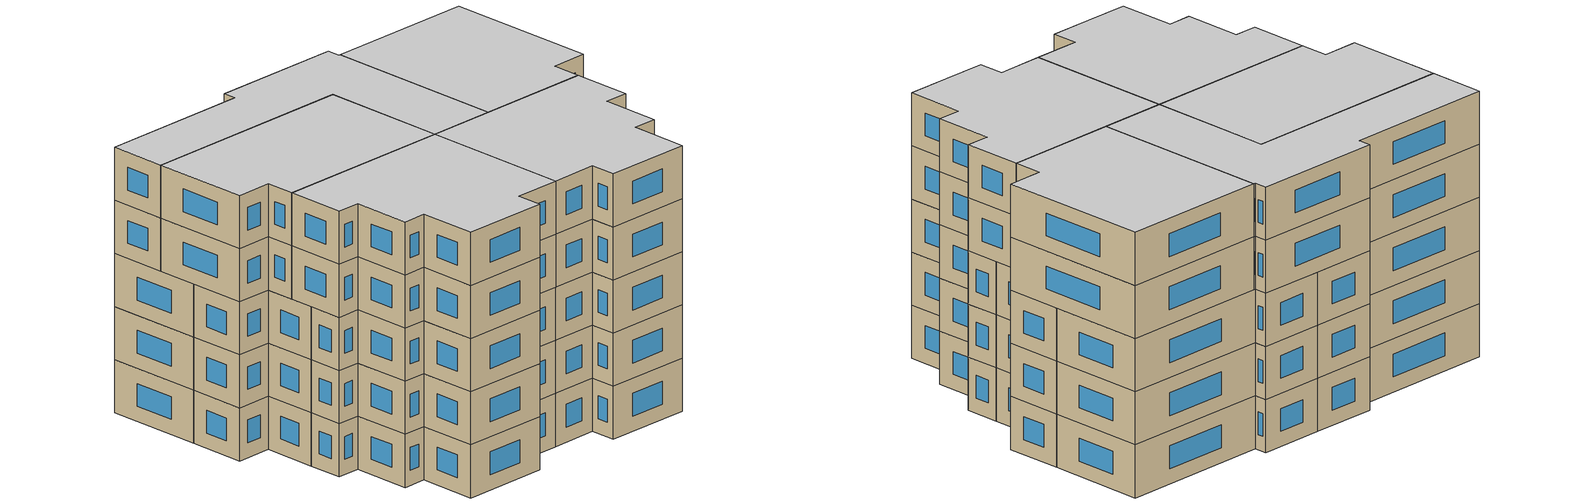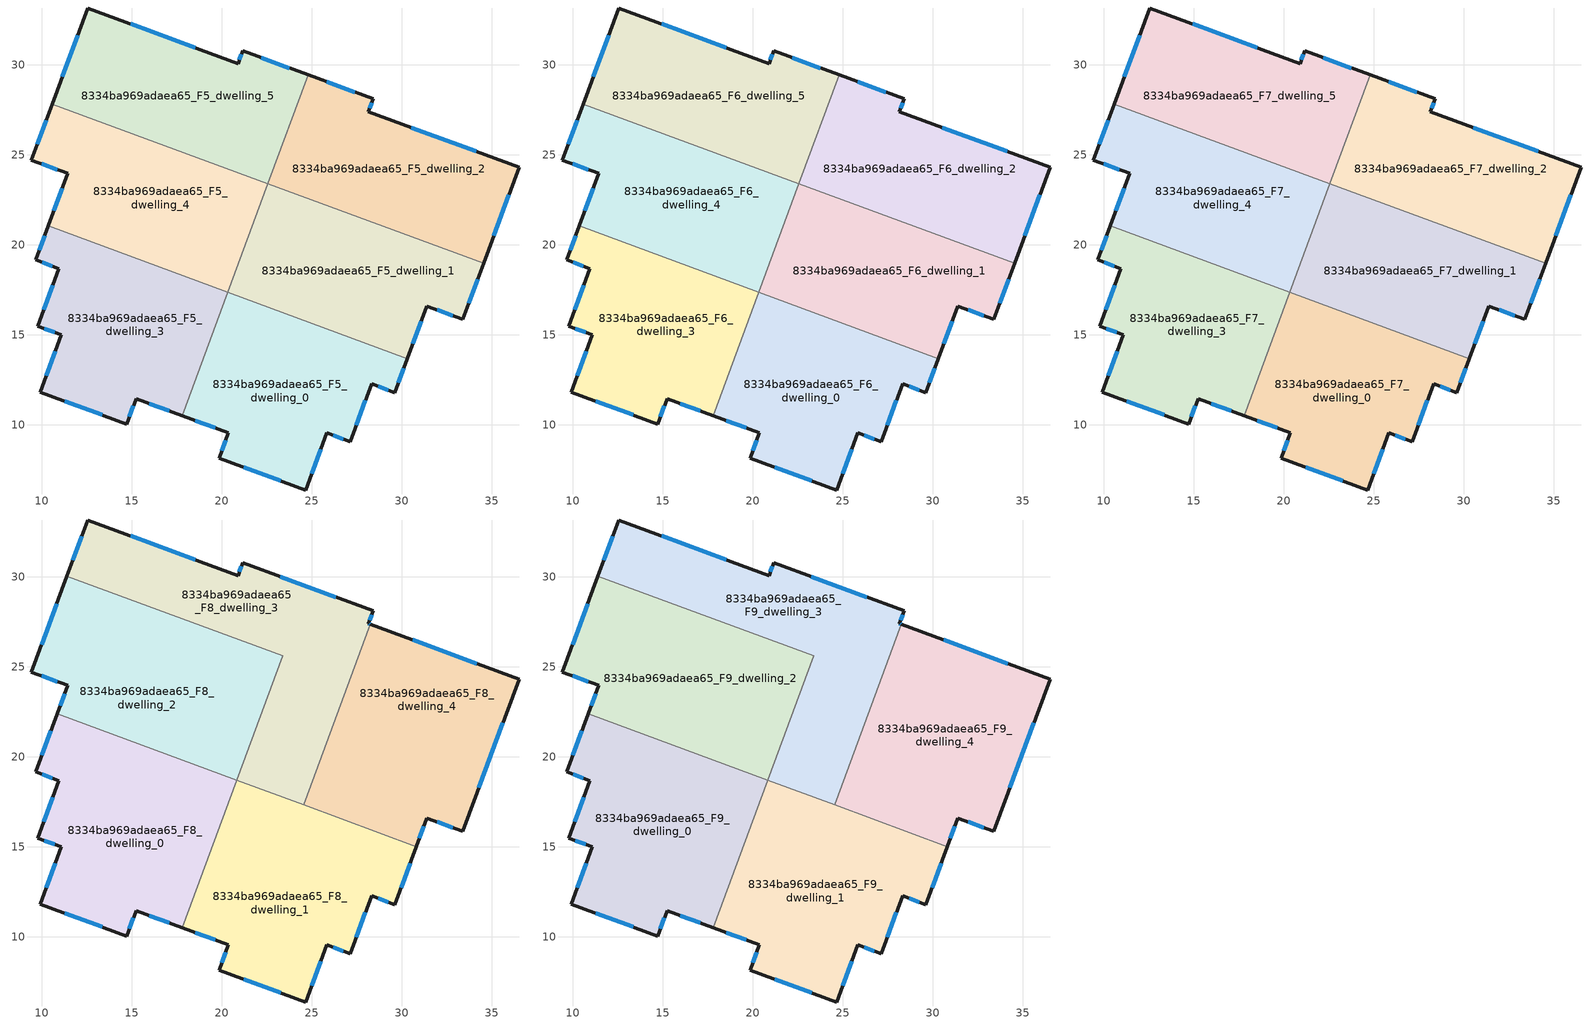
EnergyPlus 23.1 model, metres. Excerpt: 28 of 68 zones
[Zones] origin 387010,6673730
8334ba969adaea65_F5_dwelling_0
 floor to 8334ba969adaea65_F4_dwelling_0 (EU_floor_Construction): 30.31,13.67 29.61,11.78 28.31,12.26 27.13,9.06 25.82,9.54 24.65,6.37 19.84,8.14 20.36,9.55 17.8,10.5 20.33,17.36 z15
 wall outside (EU_wall_Construction): 17.8,10.5 20.36,9.55 19.84,8.14 24.65,6.37 25.82,9.54 27.13,9.06 28.31,12.26 29.61,11.78 30.31,13.67 z15:18
 wall to 8334ba969adaea65_F5_dwelling_3 (EU_wall_Construction): 20.33,17.36 17.8,10.5 z15:18
 wall to 8334ba969adaea65_F5_dwelling_1 (EU_wall_Construction): 30.31,13.67 20.33,17.36 z15:18
 window (EU_Window_Construction): 26.19,9.41 26.76,9.2 / 24.98,7.28 25.48,8.64 / 21.22,7.63 23.27,6.88 / 20.21,9.15 19.99,8.54 / 18.53,10.22 19.63,9.82 / 29.81,12.32 30.11,13.13 / 28.68,12.13 29.24,11.92 / 27.47,9.98 27.98,11.35 z15.86:17.14
8334ba969adaea65_F5_dwelling_1
 floor to 8334ba969adaea65_F4_dwelling_1 (EU_floor_Construction): 34.54,18.97 33.39,15.85 31.39,16.59 30.31,13.67 20.33,17.36 22.56,23.39 z15
 wall outside (EU_wall_Construction): 30.31,13.67 31.39,16.59 33.39,15.85 34.54,18.97 z15:18
 wall to 8334ba969adaea65_F5_dwelling_4 (EU_wall_Construction): 22.56,23.39 20.33,17.36 z15:18
 wall to 8334ba969adaea65_F5_dwelling_2 (EU_wall_Construction): 34.54,18.97 22.56,23.39 z15:18
 window (EU_Window_Construction): 33.72,16.74 34.21,18.08 / 31.96,16.38 32.82,16.06 / 30.62,14.51 31.08,15.76 z15.86:17.14
8334ba969adaea65_F5_dwelling_2
 floor to 8334ba969adaea65_F4_dwelling_2 (EU_floor_Construction): 36.51,24.3 34.54,18.97 22.56,23.39 24.78,29.43 28.41,28.09 28.15,27.39 z15
 wall outside (EU_wall_Construction): 34.54,18.97 36.51,24.3 28.15,27.39 28.41,28.09 24.78,29.43 z15:18
 wall to 8334ba969adaea65_F5_dwelling_5 (EU_wall_Construction): 24.78,29.43 22.56,23.39 z15:18
 window (EU_Window_Construction): 34.12,25.18 30.53,26.51 / 35.1,20.49 35.94,22.78 / 27.37,28.47 25.82,29.05 / 28.22,27.59 28.33,27.89 z15.86:17.14
8334ba969adaea65_F5_dwelling_3
 floor to 8334ba969adaea65_F4_dwelling_3 (EU_floor_Construction): 20.33,17.36 17.8,10.5 15.23,11.44 14.71,10.04 9.91,11.81 11.08,14.98 9.77,15.47 10.95,18.67 9.65,19.15 10.35,21.04 z15
 wall outside (EU_wall_Construction): 10.35,21.04 9.65,19.15 10.95,18.67 9.77,15.47 11.08,14.98 9.91,11.81 14.71,10.04 15.23,11.44 17.8,10.5 z15:18
 wall to 8334ba969adaea65_F5_dwelling_4 (EU_wall_Construction): 20.33,17.36 10.35,21.04 z15:18
 window (EU_Window_Construction): 10.15,15.33 10.71,15.12 / 10.61,17.75 10.11,16.38 / 10.02,19.01 10.58,18.81 / 10.15,20.5 9.85,19.69 / 15.97,11.17 17.07,10.77 / 14.86,10.44 15.08,11.04 / 11.28,11.3 13.34,10.54 / 10.75,14.07 10.25,12.71 z15.86:17.14
8334ba969adaea65_F5_dwelling_4
 floor to 8334ba969adaea65_F4_dwelling_4 (EU_floor_Construction): 22.56,23.39 20.33,17.36 10.35,21.04 11.43,23.96 9.42,24.69 10.58,27.81 z15
 wall outside (EU_wall_Construction): 10.58,27.81 9.42,24.69 11.43,23.96 10.35,21.04 z15:18
 wall to 8334ba969adaea65_F5_dwelling_5 (EU_wall_Construction): 22.56,23.39 10.58,27.81 z15:18
 window (EU_Window_Construction): 11.12,23.12 10.66,21.87 / 10,24.48 10.85,24.17 / 10.25,26.92 9.75,25.58 z15.86:17.14
8334ba969adaea65_F5_dwelling_5
 floor to 8334ba969adaea65_F4_dwelling_5 (EU_floor_Construction): 24.78,29.43 22.56,23.39 10.58,27.81 12.54,33.14 20.9,30.06 21.16,30.76 z15
 wall outside (EU_wall_Construction): 24.78,29.43 21.16,30.76 20.9,30.06 12.54,33.14 10.58,27.81 z15:18
 window (EU_Window_Construction): 23.75,29.81 22.2,30.38 / 11.98,31.62 11.14,29.34 / 18.52,30.94 14.93,32.26 / 21.09,30.56 20.98,30.26 z15.86:17.14
8334ba969adaea65_F6_dwelling_0
 floor to 8334ba969adaea65_F5_dwelling_0 (EU_floor_Construction): 30.31,13.67 29.61,11.78 28.31,12.26 27.13,9.06 25.82,9.54 24.65,6.37 19.84,8.14 20.36,9.55 17.8,10.5 20.33,17.36 z18
 wall outside (EU_wall_Construction): 17.8,10.5 20.36,9.55 19.84,8.14 24.65,6.37 25.82,9.54 27.13,9.06 28.31,12.26 29.61,11.78 30.31,13.67 z18:21
 wall to 8334ba969adaea65_F6_dwelling_3 (EU_wall_Construction): 20.33,17.36 17.8,10.5 z18:21
 wall to 8334ba969adaea65_F6_dwelling_1 (EU_wall_Construction): 30.31,13.67 20.33,17.36 z18:21
 window (EU_Window_Construction): 26.19,9.41 26.76,9.2 / 24.98,7.28 25.48,8.64 / 21.22,7.63 23.27,6.88 / 20.21,9.15 19.99,8.54 / 18.53,10.22 19.63,9.82 / 29.81,12.32 30.11,13.13 / 28.68,12.13 29.24,11.92 / 27.47,9.98 27.98,11.35 z18.86:20.14
8334ba969adaea65_F6_dwelling_1
 floor to 8334ba969adaea65_F5_dwelling_1 (EU_floor_Construction): 34.54,18.97 33.39,15.85 31.39,16.59 30.31,13.67 20.33,17.36 22.56,23.39 z18
 wall outside (EU_wall_Construction): 30.31,13.67 31.39,16.59 33.39,15.85 34.54,18.97 z18:21
 wall to 8334ba969adaea65_F6_dwelling_4 (EU_wall_Construction): 22.56,23.39 20.33,17.36 z18:21
 wall to 8334ba969adaea65_F6_dwelling_2 (EU_wall_Construction): 34.54,18.97 22.56,23.39 z18:21
 window (EU_Window_Construction): 33.72,16.74 34.21,18.08 / 31.96,16.38 32.82,16.06 / 30.62,14.51 31.08,15.76 z18.86:20.14
8334ba969adaea65_F6_dwelling_2
 floor to 8334ba969adaea65_F5_dwelling_2 (EU_floor_Construction): 36.51,24.3 34.54,18.97 22.56,23.39 24.78,29.43 28.41,28.09 28.15,27.39 z18
 wall outside (EU_wall_Construction): 34.54,18.97 36.51,24.3 28.15,27.39 28.41,28.09 24.78,29.43 z18:21
 wall to 8334ba969adaea65_F6_dwelling_5 (EU_wall_Construction): 24.78,29.43 22.56,23.39 z18:21
 window (EU_Window_Construction): 34.12,25.18 30.53,26.51 / 35.1,20.49 35.94,22.78 / 27.37,28.47 25.82,29.05 / 28.22,27.59 28.33,27.89 z18.86:20.14
8334ba969adaea65_F6_dwelling_3
 floor to 8334ba969adaea65_F5_dwelling_3 (EU_floor_Construction): 20.33,17.36 17.8,10.5 15.23,11.44 14.71,10.04 9.91,11.81 11.08,14.98 9.77,15.47 10.95,18.67 9.65,19.15 10.35,21.04 z18
 wall outside (EU_wall_Construction): 10.35,21.04 9.65,19.15 10.95,18.67 9.77,15.47 11.08,14.98 9.91,11.81 14.71,10.04 15.23,11.44 17.8,10.5 z18:21
 wall to 8334ba969adaea65_F6_dwelling_4 (EU_wall_Construction): 20.33,17.36 10.35,21.04 z18:21
 window (EU_Window_Construction): 10.15,15.33 10.71,15.12 / 10.61,17.75 10.11,16.38 / 10.02,19.01 10.58,18.81 / 10.15,20.5 9.85,19.69 / 15.97,11.17 17.07,10.77 / 14.86,10.44 15.08,11.04 / 11.28,11.3 13.34,10.54 / 10.75,14.07 10.25,12.71 z18.86:20.14
8334ba969adaea65_F6_dwelling_4
 floor to 8334ba969adaea65_F5_dwelling_4 (EU_floor_Construction): 22.56,23.39 20.33,17.36 10.35,21.04 11.43,23.96 9.42,24.69 10.58,27.81 z18
 wall outside (EU_wall_Construction): 10.58,27.81 9.42,24.69 11.43,23.96 10.35,21.04 z18:21
 wall to 8334ba969adaea65_F6_dwelling_5 (EU_wall_Construction): 22.56,23.39 10.58,27.81 z18:21
 window (EU_Window_Construction): 11.12,23.12 10.66,21.87 / 10,24.48 10.85,24.17 / 10.25,26.92 9.75,25.58 z18.86:20.14
8334ba969adaea65_F6_dwelling_5
 floor to 8334ba969adaea65_F5_dwelling_5 (EU_floor_Construction): 24.78,29.43 22.56,23.39 10.58,27.81 12.54,33.14 20.9,30.06 21.16,30.76 z18
 wall outside (EU_wall_Construction): 24.78,29.43 21.16,30.76 20.9,30.06 12.54,33.14 10.58,27.81 z18:21
 window (EU_Window_Construction): 23.75,29.81 22.2,30.38 / 11.98,31.62 11.14,29.34 / 18.52,30.94 14.93,32.26 / 21.09,30.56 20.98,30.26 z18.86:20.14
8334ba969adaea65_F7_dwelling_0
 floor to 8334ba969adaea65_F6_dwelling_0 (EU_floor_Construction): 30.31,13.67 29.61,11.78 28.31,12.26 27.13,9.06 25.82,9.54 24.65,6.37 19.84,8.14 20.36,9.55 17.8,10.5 20.33,17.36 z21
 wall outside (EU_wall_Construction): 17.8,10.5 20.36,9.55 19.84,8.14 24.65,6.37 25.82,9.54 27.13,9.06 28.31,12.26 29.61,11.78 30.31,13.67 z21:24
 wall to 8334ba969adaea65_F7_dwelling_3 (EU_wall_Construction): 20.33,17.36 17.8,10.5 z21:24
 wall to 8334ba969adaea65_F7_dwelling_1 (EU_wall_Construction): 30.31,13.67 20.33,17.36 z21:24
 window (EU_Window_Construction): 26.19,9.41 26.76,9.2 / 24.98,7.28 25.48,8.64 / 21.22,7.63 23.27,6.88 / 20.21,9.15 19.99,8.54 / 18.53,10.22 19.63,9.82 / 29.81,12.32 30.11,13.13 / 28.68,12.13 29.24,11.92 / 27.47,9.98 27.98,11.35 z21.86:23.14
8334ba969adaea65_F7_dwelling_1
 floor to 8334ba969adaea65_F6_dwelling_1 (EU_floor_Construction): 34.54,18.97 33.39,15.85 31.39,16.59 30.31,13.67 20.33,17.36 22.56,23.39 z21
 wall outside (EU_wall_Construction): 30.31,13.67 31.39,16.59 33.39,15.85 34.54,18.97 z21:24
 wall to 8334ba969adaea65_F7_dwelling_4 (EU_wall_Construction): 22.56,23.39 20.33,17.36 z21:24
 wall to 8334ba969adaea65_F7_dwelling_2 (EU_wall_Construction): 34.54,18.97 22.56,23.39 z21:24
 window (EU_Window_Construction): 33.72,16.74 34.21,18.08 / 31.96,16.38 32.82,16.06 / 30.62,14.51 31.08,15.76 z21.86:23.14
8334ba969adaea65_F7_dwelling_2
 floor to 8334ba969adaea65_F6_dwelling_2 (EU_floor_Construction): 36.51,24.3 34.54,18.97 22.56,23.39 24.78,29.43 28.41,28.09 28.15,27.39 z21
 wall outside (EU_wall_Construction): 34.54,18.97 36.51,24.3 28.15,27.39 28.41,28.09 24.78,29.43 z21:24
 wall to 8334ba969adaea65_F7_dwelling_5 (EU_wall_Construction): 24.78,29.43 22.56,23.39 z21:24
 window (EU_Window_Construction): 34.12,25.18 30.53,26.51 / 35.1,20.49 35.94,22.78 / 27.37,28.47 25.82,29.05 / 28.22,27.59 28.33,27.89 z21.86:23.14
8334ba969adaea65_F7_dwelling_3
 floor to 8334ba969adaea65_F6_dwelling_3 (EU_floor_Construction): 20.33,17.36 17.8,10.5 15.23,11.44 14.71,10.04 9.91,11.81 11.08,14.98 9.77,15.47 10.95,18.67 9.65,19.15 10.35,21.04 z21
 wall outside (EU_wall_Construction): 10.35,21.04 9.65,19.15 10.95,18.67 9.77,15.47 11.08,14.98 9.91,11.81 14.71,10.04 15.23,11.44 17.8,10.5 z21:24
 wall to 8334ba969adaea65_F7_dwelling_4 (EU_wall_Construction): 20.33,17.36 10.35,21.04 z21:24
 window (EU_Window_Construction): 10.15,15.33 10.71,15.12 / 10.61,17.75 10.11,16.38 / 10.02,19.01 10.58,18.81 / 10.15,20.5 9.85,19.69 / 15.97,11.17 17.07,10.77 / 14.86,10.44 15.08,11.04 / 11.28,11.3 13.34,10.54 / 10.75,14.07 10.25,12.71 z21.86:23.14
8334ba969adaea65_F7_dwelling_4
 floor to 8334ba969adaea65_F6_dwelling_4 (EU_floor_Construction): 22.56,23.39 20.33,17.36 10.35,21.04 11.43,23.96 9.42,24.69 10.58,27.81 z21
 wall outside (EU_wall_Construction): 10.58,27.81 9.42,24.69 11.43,23.96 10.35,21.04 z21:24
 wall to 8334ba969adaea65_F7_dwelling_5 (EU_wall_Construction): 22.56,23.39 10.58,27.81 z21:24
 window (EU_Window_Construction): 11.12,23.12 10.66,21.87 / 10,24.48 10.85,24.17 / 10.25,26.92 9.75,25.58 z21.86:23.14
8334ba969adaea65_F7_dwelling_5
 floor to 8334ba969adaea65_F6_dwelling_5 (EU_floor_Construction): 24.78,29.43 22.56,23.39 10.58,27.81 12.54,33.14 20.9,30.06 21.16,30.76 z21
 wall outside (EU_wall_Construction): 24.78,29.43 21.16,30.76 20.9,30.06 12.54,33.14 10.58,27.81 z21:24
 window (EU_Window_Construction): 23.75,29.81 22.2,30.38 / 11.98,31.62 11.14,29.34 / 18.52,30.94 14.93,32.26 / 21.09,30.56 20.98,30.26 z21.86:23.14
8334ba969adaea65_F8_dwelling_0
 floor to 8334ba969adaea65_F7_dwelling_3 (EU_floor_Construction): 20.33,17.36 17.8,10.5 15.23,11.44 14.71,10.04 9.91,11.81 11.08,14.98 9.77,15.47 10.95,18.67 9.65,19.15 10.35,21.04 z24
 floor to 8334ba969adaea65_F7_dwelling_4 (EU_floor_Construction): 20.82,18.69 20.33,17.36 10.35,21.04 10.84,22.37 z24
 wall outside (EU_wall_Construction): 10.84,22.37 9.65,19.15 10.95,18.67 9.77,15.47 11.08,14.98 9.91,11.81 14.71,10.04 15.23,11.44 17.8,10.5 z24:27
 wall to 8334ba969adaea65_F8_dwelling_1 (EU_wall_Construction): 17.8,10.5 20.82,18.69 z24:27
 wall to 8334ba969adaea65_F8_dwelling_2 (EU_wall_Construction): 20.82,18.69 10.84,22.37 z24:27
 window (EU_Window_Construction): 11.28,11.3 13.34,10.54 / 10.75,14.07 10.25,12.71 / 10.15,15.33 10.71,15.12 / 10.61,17.75 10.11,16.38 / 10.02,19.01 10.58,18.81 / 10.5,21.45 9.99,20.07 / 15.97,11.17 17.07,10.77 / 14.86,10.44 15.08,11.04 z24.86:26.14
8334ba969adaea65_F8_dwelling_1
 floor to 8334ba969adaea65_F7_dwelling_0 (EU_floor_Construction): 30.31,13.67 29.61,11.78 28.31,12.26 27.13,9.06 25.82,9.54 24.65,6.37 19.84,8.14 20.36,9.55 17.8,10.5 20.33,17.36 z24
 floor to 8334ba969adaea65_F7_dwelling_1 (EU_floor_Construction): 30.8,15 30.31,13.67 20.33,17.36 20.82,18.69 z24
 wall outside (EU_wall_Construction): 17.8,10.5 20.36,9.55 19.84,8.14 24.65,6.37 25.82,9.54 27.13,9.06 28.31,12.26 29.61,11.78 30.8,15 z24:27
 wall to 8334ba969adaea65_F8_dwelling_4 (EU_wall_Construction): 30.8,15 24.54,17.32 z24:27
 wall to 8334ba969adaea65_F8_dwelling_3 (EU_wall_Construction): 24.54,17.32 20.82,18.69 z24:27
 window (EU_Window_Construction): 20.21,9.15 19.99,8.54 / 18.53,10.22 19.63,9.82 / 29.95,12.7 30.46,14.08 / 28.68,12.13 29.24,11.92 / 27.47,9.98 27.98,11.35 / 26.19,9.41 26.76,9.2 / 24.98,7.28 25.48,8.64 / 21.22,7.63 23.27,6.88 z24.86:26.14
8334ba969adaea65_F8_dwelling_2
 floor to 8334ba969adaea65_F7_dwelling_4 (EU_floor_Construction): 22.56,23.39 20.82,18.69 10.84,22.37 11.43,23.96 9.42,24.69 10.58,27.81 z24
 floor to 8334ba969adaea65_F7_dwelling_5 (EU_floor_Construction): 23.38,25.61 22.56,23.39 10.58,27.81 11.39,30.03 z24
 wall outside (EU_wall_Construction): 11.39,30.03 9.42,24.69 11.43,23.96 10.84,22.37 z24:27
 wall to 8334ba969adaea65_F8_dwelling_3 (EU_wall_Construction): 20.82,18.69 23.38,25.61 11.39,30.03 z24:27
 window (EU_Window_Construction): 10,24.48 10.85,24.17 / 10.83,28.51 9.99,26.22 / 11.26,23.5 11.01,22.82 z24.86:26.14
8334ba969adaea65_F8_dwelling_3
 floor to 8334ba969adaea65_F7_dwelling_2 (EU_floor_Construction): 28.41,28.09 28.15,27.39 28.24,27.35 26.28,22.02 22.56,23.39 24.78,29.43 z24
 floor to 8334ba969adaea65_F7_dwelling_5 (EU_floor_Construction): 24.78,29.43 23.38,25.61 11.39,30.03 12.54,33.14 20.9,30.06 21.16,30.76 z24
 floor to 8334ba969adaea65_F7_dwelling_1 (EU_floor_Construction): 26.28,22.02 24.54,17.32 20.82,18.69 22.56,23.39 z24
 wall outside (EU_wall_Construction): 28.24,27.35 28.15,27.39 28.41,28.09 21.16,30.76 20.9,30.06 12.54,33.14 11.39,30.03 z24:27
 wall to 8334ba969adaea65_F8_dwelling_4 (EU_wall_Construction): 24.54,17.32 28.24,27.35 z24:27
 window (EU_Window_Construction): 12.21,32.25 11.72,30.92 / 18.52,30.94 14.93,32.26 / 21.09,30.56 20.98,30.26 / 26.34,28.85 23.23,30 / 28.22,27.59 28.33,27.89 / 28.22,27.36 28.17,27.38 z24.86:26.14
8334ba969adaea65_F8_dwelling_4
 floor to 8334ba969adaea65_F7_dwelling_1 (EU_floor_Construction): 34.54,18.97 33.39,15.85 31.39,16.59 30.8,15 24.54,17.32 26.28,22.02 z24
 floor to 8334ba969adaea65_F7_dwelling_2 (EU_floor_Construction): 36.51,24.3 34.54,18.97 26.28,22.02 28.24,27.35 z24
 wall outside (EU_wall_Construction): 30.8,15 31.39,16.59 33.39,15.85 36.51,24.3 28.24,27.35 z24:27
 window (EU_Window_Construction): 31.96,16.38 32.82,16.06 / 30.97,15.46 31.22,16.14 / 34.15,25.17 30.61,26.48 / 34.28,18.27 35.62,21.89 z24.86:26.14
8334ba969adaea65_F9_dwelling_0
 floor to 8334ba969adaea65_F8_dwelling_0 (EU_floor_Construction): 20.82,18.69 17.8,10.5 15.23,11.44 14.71,10.04 9.91,11.81 11.08,14.98 9.77,15.47 10.95,18.67 9.65,19.15 10.84,22.37 z27
 wall outside (EU_wall_Construction): 10.84,22.37 9.65,19.15 10.95,18.67 9.77,15.47 11.08,14.98 9.91,11.81 14.71,10.04 15.23,11.44 17.8,10.5 z27:30
 wall to 8334ba969adaea65_F9_dwelling_1 (EU_wall_Construction): 17.8,10.5 20.82,18.69 z27:30
 wall to 8334ba969adaea65_F9_dwelling_2 (EU_wall_Construction): 20.82,18.69 10.84,22.37 z27:30
 window (EU_Window_Construction): 11.28,11.3 13.34,10.54 / 10.75,14.07 10.25,12.71 / 10.15,15.33 10.71,15.12 / 10.61,17.75 10.11,16.38 / 10.02,19.01 10.58,18.81 / 10.5,21.45 9.99,20.07 / 15.97,11.17 17.07,10.77 / 14.86,10.44 15.08,11.04 z27.86:29.14
 ceiling to 8334ba969adaea65_F10_dwelling_0 (EU_floor_Construction): 17.8,10.5 20.82,18.69 10.84,22.37 9.65,19.15 10.95,18.67 9.77,15.47 11.08,14.98 9.91,11.81 14.71,10.04 15.23,11.44 z30
8334ba969adaea65_F9_dwelling_1
 floor to 8334ba969adaea65_F8_dwelling_1 (EU_floor_Construction): 30.8,15 29.61,11.78 28.31,12.26 27.13,9.06 25.82,9.54 24.65,6.37 19.84,8.14 20.36,9.55 17.8,10.5 20.82,18.69 z27
 wall outside (EU_wall_Construction): 17.8,10.5 20.36,9.55 19.84,8.14 24.65,6.37 25.82,9.54 27.13,9.06 28.31,12.26 29.61,11.78 30.8,15 z27:30
 wall to 8334ba969adaea65_F9_dwelling_4 (EU_wall_Construction): 30.8,15 24.54,17.32 z27:30
 wall to 8334ba969adaea65_F9_dwelling_3 (EU_wall_Construction): 24.54,17.32 20.82,18.69 z27:30
 window (EU_Window_Construction): 20.21,9.15 19.99,8.54 / 18.53,10.22 19.63,9.82 / 29.95,12.7 30.46,14.08 / 28.68,12.13 29.24,11.92 / 27.47,9.98 27.98,11.35 / 26.19,9.41 26.76,9.2 / 24.98,7.28 25.48,8.64 / 21.22,7.63 23.27,6.88 z27.86:29.14
 ceiling to 8334ba969adaea65_F10_dwelling_1 (EU_floor_Construction): 27.13,9.06 28.31,12.26 29.61,11.78 30.8,15 20.82,18.69 17.8,10.5 20.36,9.55 19.84,8.14 24.65,6.37 25.82,9.54 z30
8334ba969adaea65_F9_dwelling_2
 floor to 8334ba969adaea65_F8_dwelling_2 (EU_floor_Construction): 23.38,25.61 20.82,18.69 10.84,22.37 11.43,23.96 9.42,24.69 11.39,30.03 z27
 wall outside (EU_wall_Construction): 11.39,30.03 9.42,24.69 11.43,23.96 10.84,22.37 z27:30
 wall to 8334ba969adaea65_F9_dwelling_3 (EU_wall_Construction): 20.82,18.69 23.38,25.61 11.39,30.03 z27:30
 window (EU_Window_Construction): 10,24.48 10.85,24.17 / 10.83,28.51 9.99,26.22 / 11.26,23.5 11.01,22.82 z27.86:29.14
 ceiling to 8334ba969adaea65_F10_dwelling_2 (EU_floor_Construction): 20.82,18.69 23.38,25.61 11.39,30.03 9.42,24.69 11.43,23.96 10.84,22.37 z30
8334ba969adaea65_F9_dwelling_3
 floor to 8334ba969adaea65_F8_dwelling_3 (EU_floor_Construction): 28.41,28.09 28.15,27.39 28.24,27.35 24.54,17.32 20.82,18.69 23.38,25.61 11.39,30.03 12.54,33.14 20.9,30.06 21.16,30.76 z27
 wall outside (EU_wall_Construction): 28.24,27.35 28.15,27.39 28.41,28.09 21.16,30.76 20.9,30.06 12.54,33.14 11.39,30.03 z27:30
 wall to 8334ba969adaea65_F9_dwelling_4 (EU_wall_Construction): 24.54,17.32 28.24,27.35 z27:30
 window (EU_Window_Construction): 12.21,32.25 11.72,30.92 / 18.52,30.94 14.93,32.26 / 21.09,30.56 20.98,30.26 / 26.34,28.85 23.23,30 / 28.22,27.59 28.33,27.89 / 28.22,27.36 28.17,27.38 z27.86:29.14
 ceiling to 8334ba969adaea65_F10_dwelling_3 (EU_floor_Construction): 24.54,17.32 28.24,27.35 28.15,27.39 28.41,28.09 21.16,30.76 20.9,30.06 12.54,33.14 11.39,30.03 23.38,25.61 20.82,18.69 z30
8334ba969adaea65_F9_dwelling_4
 floor to 8334ba969adaea65_F8_dwelling_4 (EU_floor_Construction): 36.51,24.3 33.39,15.85 31.39,16.59 30.8,15 24.54,17.32 28.24,27.35 z27
 wall outside (EU_wall_Construction): 30.8,15 31.39,16.59 33.39,15.85 36.51,24.3 28.24,27.35 z27:30
 window (EU_Window_Construction): 31.96,16.38 32.82,16.06 / 30.97,15.46 31.22,16.14 / 34.15,25.17 30.61,26.48 / 34.28,18.27 35.62,21.89 z27.86:29.14
 ceiling to 8334ba969adaea65_F10_dwelling_4 (EU_floor_Construction): 33.39,15.85 36.51,24.3 28.24,27.35 24.54,17.32 30.8,15 31.39,16.59 z30
[Building]
EU S2 Campaign: North Axis=0; Terrain=City; Solar Distribution=FullExterior
[Site:Location]
Helsinki-Vantaa.AP: Latitude=60.317; Longitude=24.963; Time Zone=2; Elevation=54.6
[SizingPeriod:WeatherFileDays]
AnnualSizingPeriod: Begin Month=1; Begin Day of Month=1; End Month=12; End Day of Month=31; Day of Week for Start Day=Monday; Use Weather File Daylight Saving Period=No; Use Weather File Rain and Snow Indicators=No
[MATERIAL]
EU_InternalMass_Material: Roughness=MediumRough; Thickness=0.1; Conductivity=1; Density=1800; Specific Heat=900; Thermal Absorptance=0.9; Solar Absorptance=0.7; Visible Absorptance=0.7
[MATERIAL:NOMASS] Roughness=MediumRough; Thermal Absorptance=0.9; Solar Absorptance=0.7; Visible Absorptance=0.7
Name | Thermal Resistance
EU_wall_NoMass | 2.6932
EU_floor_NoMass | 2.22482
[WINDOWMATERIAL:SIMPLEGLAZINGSYSTEM]
EU_Window_SimpleGlazing: UFactor=2.14966; Solar Heat Gain Coefficient=0.7; Visible Transmittance=0.7
[CONSTRUCTION]
EU_wall_Construction: EU_wall_NoMass
EU_floor_Construction: EU_floor_NoMass
EU_Window_Construction: EU_Window_SimpleGlazing
EU_InternalMass_Construction: EU_InternalMass_Material
[ZONE] Type=1; Multiplier=1; Ceiling Height=autocalculate; Floor Area=autocalculate; Part of Total Floor Area=Yes
Name | Volume
8334ba969adaea65_F5_dwelling_0; 8334ba969adaea65_F6_dwelling_0; 8334ba969adaea65_F7_dwelling_0 | 226.511
8334ba969adaea65_F8_dwelling_0; 8334ba969adaea65_F9_dwelling_0 | 271.82
8334ba969adaea65_F5_dwelling_1; 8334ba969adaea65_F6_dwelling_1; 8334ba969adaea65_F7_dwelling_1 | 226.518
8334ba969adaea65_F8_dwelling_1; 8334ba969adaea65_F9_dwelling_1 | 271.794
8334ba969adaea65_F5_dwelling_2; 8334ba969adaea65_F6_dwelling_2; 8334ba969adaea65_F7_dwelling_2 | 226.515
8334ba969adaea65_F8_dwelling_2; 8334ba969adaea65_F9_dwelling_2 | 271.764
8334ba969adaea65_F5_dwelling_3; 8334ba969adaea65_F6_dwelling_3; 8334ba969adaea65_F7_dwelling_3 | 226.514
8334ba969adaea65_F8_dwelling_3; 8334ba969adaea65_F9_dwelling_3 | 271.831
8334ba969adaea65_F5_dwelling_4; 8334ba969adaea65_F6_dwelling_4; 8334ba969adaea65_F7_dwelling_4 | 226.5
8334ba969adaea65_F8_dwelling_4; 8334ba969adaea65_F9_dwelling_4 | 271.81
8334ba969adaea65_F5_dwelling_5; 8334ba969adaea65_F6_dwelling_5; 8334ba969adaea65_F7_dwelling_5 | 226.492
[INTERNALMASS] Construction=EU_InternalMass_Construction
Name | Zone or ZoneList | Surface Area
8334ba969adaea65_F5_dwelling_0_EU_InternalMass | 8334ba969adaea65_F5_dwelling_0 | 75.5045
8334ba969adaea65_F5_dwelling_1_EU_InternalMass | 8334ba969adaea65_F5_dwelling_1 | 75.5056
8334ba969adaea65_F5_dwelling_2_EU_InternalMass | 8334ba969adaea65_F5_dwelling_2 | 75.5049
8334ba969adaea65_F5_dwelling_3_EU_InternalMass | 8334ba969adaea65_F5_dwelling_3 | 75.5039
8334ba969adaea65_F5_dwelling_4_EU_InternalMass | 8334ba969adaea65_F5_dwelling_4 | 75.5001
8334ba969adaea65_F5_dwelling_5_EU_InternalMass | 8334ba969adaea65_F5_dwelling_5 | 75.4975
8334ba969adaea65_F6_dwelling_0_EU_InternalMass | 8334ba969adaea65_F6_dwelling_0 | 75.5045
8334ba969adaea65_F6_dwelling_1_EU_InternalMass | 8334ba969adaea65_F6_dwelling_1 | 75.5056
8334ba969adaea65_F6_dwelling_2_EU_InternalMass | 8334ba969adaea65_F6_dwelling_2 | 75.5049
8334ba969adaea65_F6_dwelling_3_EU_InternalMass | 8334ba969adaea65_F6_dwelling_3 | 75.5039
8334ba969adaea65_F6_dwelling_4_EU_InternalMass | 8334ba969adaea65_F6_dwelling_4 | 75.5001
8334ba969adaea65_F6_dwelling_5_EU_InternalMass | 8334ba969adaea65_F6_dwelling_5 | 75.4975
8334ba969adaea65_F7_dwelling_0_EU_InternalMass | 8334ba969adaea65_F7_dwelling_0 | 75.5045
8334ba969adaea65_F7_dwelling_1_EU_InternalMass | 8334ba969adaea65_F7_dwelling_1 | 75.5056
8334ba969adaea65_F7_dwelling_2_EU_InternalMass | 8334ba969adaea65_F7_dwelling_2 | 75.5049
8334ba969adaea65_F7_dwelling_3_EU_InternalMass | 8334ba969adaea65_F7_dwelling_3 | 75.5039
8334ba969adaea65_F7_dwelling_4_EU_InternalMass | 8334ba969adaea65_F7_dwelling_4 | 75.5001
8334ba969adaea65_F7_dwelling_5_EU_InternalMass | 8334ba969adaea65_F7_dwelling_5 | 75.4975
8334ba969adaea65_F8_dwelling_0_EU_InternalMass | 8334ba969adaea65_F8_dwelling_0 | 90.6064
8334ba969adaea65_F8_dwelling_1_EU_InternalMass | 8334ba969adaea65_F8_dwelling_1 | 90.5989
8334ba969adaea65_F8_dwelling_2_EU_InternalMass | 8334ba969adaea65_F8_dwelling_2 | 90.5888
8334ba969adaea65_F8_dwelling_3_EU_InternalMass | 8334ba969adaea65_F8_dwelling_3 | 90.6098
8334ba969adaea65_F8_dwelling_4_EU_InternalMass | 8334ba969adaea65_F8_dwelling_4 | 90.6033
8334ba969adaea65_F9_dwelling_0_EU_InternalMass | 8334ba969adaea65_F9_dwelling_0 | 90.6064
8334ba969adaea65_F9_dwelling_1_EU_InternalMass | 8334ba969adaea65_F9_dwelling_1 | 90.5989
8334ba969adaea65_F9_dwelling_2_EU_InternalMass | 8334ba969adaea65_F9_dwelling_2 | 90.5888
8334ba969adaea65_F9_dwelling_3_EU_InternalMass | 8334ba969adaea65_F9_dwelling_3 | 90.6098
8334ba969adaea65_F9_dwelling_4_EU_InternalMass | 8334ba969adaea65_F9_dwelling_4 | 90.6033
[OTHEREQUIPMENT] Fuel Type=Electricity; Design Level Calculation Method=Watts/Area; Power per Zone Floor Area=1; Fraction Latent=0; Fraction Radiant=0; Fraction Lost=0; Carbon Dioxide Generation Rate=0; EndUse Subcategory=EU_Step8_InternalGains
Name | Zone or ZoneList or Space or SpaceList | Schedule
EU_Step8_InternalGain_8334ba969adaea65_F5_dwelling_0_f000 | 8334ba969adaea65_F5_dwelling_0 | EU_Step8_GainSchedule_8334ba969adaea65_F5_dwelling_0_f000
EU_Step8_InternalGain_8334ba969adaea65_F5_dwelling_1_f000 | 8334ba969adaea65_F5_dwelling_1 | EU_Step8_GainSchedule_8334ba969adaea65_F5_dwelling_1_f000
EU_Step8_InternalGain_8334ba969adaea65_F5_dwelling_2_f000 | 8334ba969adaea65_F5_dwelling_2 | EU_Step8_GainSchedule_8334ba969adaea65_F5_dwelling_2_f000
EU_Step8_InternalGain_8334ba969adaea65_F5_dwelling_3_f000 | 8334ba969adaea65_F5_dwelling_3 | EU_Step8_GainSchedule_8334ba969adaea65_F5_dwelling_3_f000
EU_Step8_InternalGain_8334ba969adaea65_F5_dwelling_4_f000 | 8334ba969adaea65_F5_dwelling_4 | EU_Step8_GainSchedule_8334ba969adaea65_F5_dwelling_4_f000
EU_Step8_InternalGain_8334ba969adaea65_F5_dwelling_5_f000 | 8334ba969adaea65_F5_dwelling_5 | EU_Step8_GainSchedule_8334ba969adaea65_F5_dwelling_5_f000
EU_Step8_InternalGain_8334ba969adaea65_F6_dwelling_0_f000 | 8334ba969adaea65_F6_dwelling_0 | EU_Step8_GainSchedule_8334ba969adaea65_F6_dwelling_0_f000
EU_Step8_InternalGain_8334ba969adaea65_F6_dwelling_1_f000 | 8334ba969adaea65_F6_dwelling_1 | EU_Step8_GainSchedule_8334ba969adaea65_F6_dwelling_1_f000
EU_Step8_InternalGain_8334ba969adaea65_F6_dwelling_2_f000 | 8334ba969adaea65_F6_dwelling_2 | EU_Step8_GainSchedule_8334ba969adaea65_F6_dwelling_2_f000
EU_Step8_InternalGain_8334ba969adaea65_F6_dwelling_3_f000 | 8334ba969adaea65_F6_dwelling_3 | EU_Step8_GainSchedule_8334ba969adaea65_F6_dwelling_3_f000
EU_Step8_InternalGain_8334ba969adaea65_F6_dwelling_4_f000 | 8334ba969adaea65_F6_dwelling_4 | EU_Step8_GainSchedule_8334ba969adaea65_F6_dwelling_4_f000
EU_Step8_InternalGain_8334ba969adaea65_F6_dwelling_5_f000 | 8334ba969adaea65_F6_dwelling_5 | EU_Step8_GainSchedule_8334ba969adaea65_F6_dwelling_5_f000
EU_Step8_InternalGain_8334ba969adaea65_F7_dwelling_0_f000 | 8334ba969adaea65_F7_dwelling_0 | EU_Step8_GainSchedule_8334ba969adaea65_F7_dwelling_0_f000
EU_Step8_InternalGain_8334ba969adaea65_F7_dwelling_1_f000 | 8334ba969adaea65_F7_dwelling_1 | EU_Step8_GainSchedule_8334ba969adaea65_F7_dwelling_1_f000
EU_Step8_InternalGain_8334ba969adaea65_F7_dwelling_2_f000 | 8334ba969adaea65_F7_dwelling_2 | EU_Step8_GainSchedule_8334ba969adaea65_F7_dwelling_2_f000
EU_Step8_InternalGain_8334ba969adaea65_F7_dwelling_3_f000 | 8334ba969adaea65_F7_dwelling_3 | EU_Step8_GainSchedule_8334ba969adaea65_F7_dwelling_3_f000
EU_Step8_InternalGain_8334ba969adaea65_F7_dwelling_4_f000 | 8334ba969adaea65_F7_dwelling_4 | EU_Step8_GainSchedule_8334ba969adaea65_F7_dwelling_4_f000
EU_Step8_InternalGain_8334ba969adaea65_F7_dwelling_5_f000 | 8334ba969adaea65_F7_dwelling_5 | EU_Step8_GainSchedule_8334ba969adaea65_F7_dwelling_5_f000
EU_Step8_InternalGain_8334ba969adaea65_F8_dwelling_0_f000 | 8334ba969adaea65_F8_dwelling_0 | EU_Step8_GainSchedule_8334ba969adaea65_F8_dwelling_0_f000
EU_Step8_InternalGain_8334ba969adaea65_F8_dwelling_1_f000 | 8334ba969adaea65_F8_dwelling_1 | EU_Step8_GainSchedule_8334ba969adaea65_F8_dwelling_1_f000
EU_Step8_InternalGain_8334ba969adaea65_F8_dwelling_2_f000 | 8334ba969adaea65_F8_dwelling_2 | EU_Step8_GainSchedule_8334ba969adaea65_F8_dwelling_2_f000
EU_Step8_InternalGain_8334ba969adaea65_F8_dwelling_3_f000 | 8334ba969adaea65_F8_dwelling_3 | EU_Step8_GainSchedule_8334ba969adaea65_F8_dwelling_3_f000
EU_Step8_InternalGain_8334ba969adaea65_F8_dwelling_4_f000 | 8334ba969adaea65_F8_dwelling_4 | EU_Step8_GainSchedule_8334ba969adaea65_F8_dwelling_4_f000
EU_Step8_InternalGain_8334ba969adaea65_F9_dwelling_0_f000 | 8334ba969adaea65_F9_dwelling_0 | EU_Step8_GainSchedule_8334ba969adaea65_F9_dwelling_0_f000
EU_Step8_InternalGain_8334ba969adaea65_F9_dwelling_1_f000 | 8334ba969adaea65_F9_dwelling_1 | EU_Step8_GainSchedule_8334ba969adaea65_F9_dwelling_1_f000
EU_Step8_InternalGain_8334ba969adaea65_F9_dwelling_2_f000 | 8334ba969adaea65_F9_dwelling_2 | EU_Step8_GainSchedule_8334ba969adaea65_F9_dwelling_2_f000
EU_Step8_InternalGain_8334ba969adaea65_F9_dwelling_3_f000 | 8334ba969adaea65_F9_dwelling_3 | EU_Step8_GainSchedule_8334ba969adaea65_F9_dwelling_3_f000
EU_Step8_InternalGain_8334ba969adaea65_F9_dwelling_4_f000 | 8334ba969adaea65_F9_dwelling_4 | EU_Step8_GainSchedule_8334ba969adaea65_F9_dwelling_4_f000
[ZONEVENTILATION:DESIGNFLOWRATE] Schedule=EU_AlwaysOn; Design Flow Rate Calculation Method=AirChanges/Hour; Air Changes per Hour=0.586271; Ventilation Type=Natural; Fan Pressure Rise=0; Fan Total Efficiency=1; Constant Term Coefficient=1; Temperature Term Coefficient=0; Velocity Term Coefficient=0; Velocity Squared Term Coefficient=0; Minimum Indoor Temperature=-100; Maximum Indoor Temperature=100; Delta Temperature=-100; Minimum Outdoor Temperature=-100; Maximum Outdoor Temperature=100; Maximum Wind Speed=40
Name | Zone or ZoneList or Space or SpaceList
EU_ConstantAir_8334ba969adaea65_F5_dwelling_0 | 8334ba969adaea65_F5_dwelling_0
EU_ConstantAir_8334ba969adaea65_F5_dwelling_1 | 8334ba969adaea65_F5_dwelling_1
EU_ConstantAir_8334ba969adaea65_F5_dwelling_2 | 8334ba969adaea65_F5_dwelling_2
EU_ConstantAir_8334ba969adaea65_F5_dwelling_3 | 8334ba969adaea65_F5_dwelling_3
EU_ConstantAir_8334ba969adaea65_F5_dwelling_4 | 8334ba969adaea65_F5_dwelling_4
EU_ConstantAir_8334ba969adaea65_F5_dwelling_5 | 8334ba969adaea65_F5_dwelling_5
EU_ConstantAir_8334ba969adaea65_F6_dwelling_0 | 8334ba969adaea65_F6_dwelling_0
EU_ConstantAir_8334ba969adaea65_F6_dwelling_1 | 8334ba969adaea65_F6_dwelling_1
EU_ConstantAir_8334ba969adaea65_F6_dwelling_2 | 8334ba969adaea65_F6_dwelling_2
EU_ConstantAir_8334ba969adaea65_F6_dwelling_3 | 8334ba969adaea65_F6_dwelling_3
EU_ConstantAir_8334ba969adaea65_F6_dwelling_4 | 8334ba969adaea65_F6_dwelling_4
EU_ConstantAir_8334ba969adaea65_F6_dwelling_5 | 8334ba969adaea65_F6_dwelling_5
EU_ConstantAir_8334ba969adaea65_F7_dwelling_0 | 8334ba969adaea65_F7_dwelling_0
EU_ConstantAir_8334ba969adaea65_F7_dwelling_1 | 8334ba969adaea65_F7_dwelling_1
EU_ConstantAir_8334ba969adaea65_F7_dwelling_2 | 8334ba969adaea65_F7_dwelling_2
EU_ConstantAir_8334ba969adaea65_F7_dwelling_3 | 8334ba969adaea65_F7_dwelling_3
EU_ConstantAir_8334ba969adaea65_F7_dwelling_4 | 8334ba969adaea65_F7_dwelling_4
EU_ConstantAir_8334ba969adaea65_F7_dwelling_5 | 8334ba969adaea65_F7_dwelling_5
EU_ConstantAir_8334ba969adaea65_F8_dwelling_0 | 8334ba969adaea65_F8_dwelling_0
EU_ConstantAir_8334ba969adaea65_F8_dwelling_1 | 8334ba969adaea65_F8_dwelling_1
EU_ConstantAir_8334ba969adaea65_F8_dwelling_2 | 8334ba969adaea65_F8_dwelling_2
EU_ConstantAir_8334ba969adaea65_F8_dwelling_3 | 8334ba969adaea65_F8_dwelling_3
EU_ConstantAir_8334ba969adaea65_F8_dwelling_4 | 8334ba969adaea65_F8_dwelling_4
EU_ConstantAir_8334ba969adaea65_F9_dwelling_0 | 8334ba969adaea65_F9_dwelling_0
EU_ConstantAir_8334ba969adaea65_F9_dwelling_1 | 8334ba969adaea65_F9_dwelling_1
EU_ConstantAir_8334ba969adaea65_F9_dwelling_2 | 8334ba969adaea65_F9_dwelling_2
EU_ConstantAir_8334ba969adaea65_F9_dwelling_3 | 8334ba969adaea65_F9_dwelling_3
EU_ConstantAir_8334ba969adaea65_F9_dwelling_4 | 8334ba969adaea65_F9_dwelling_4
[HVACTEMPLATE:THERMOSTAT] Constant Heating Setpoint=20; Constant Cooling Setpoint=50
EU_HeatOnly_8334ba969adaea65_F4_dwelling_3; EU_HeatOnly_8334ba969adaea65_F4_dwelling_4; EU_HeatOnly_8334ba969adaea65_F4_dwelling_5; EU_HeatOnly_8334ba969adaea65_F5_dwelling_0; EU_HeatOnly_8334ba969adaea65_F5_dwelling_1; EU_HeatOnly_8334ba969adaea65_F5_dwelling_2; EU_HeatOnly_8334ba969adaea65_F5_dwelling_3; EU_HeatOnly_8334ba969adaea65_F5_dwelling_4; EU_HeatOnly_8334ba969adaea65_F5_dwelling_5; EU_HeatOnly_8334ba969adaea65_F6_dwelling_0; EU_HeatOnly_8334ba969adaea65_F6_dwelling_1; EU_HeatOnly_8334ba969adaea65_F6_dwelling_2; EU_HeatOnly_8334ba969adaea65_F6_dwelling_3; EU_HeatOnly_8334ba969adaea65_F6_dwelling_4; EU_HeatOnly_8334ba969adaea65_F6_dwelling_5; EU_HeatOnly_8334ba969adaea65_F7_dwelling_0; EU_HeatOnly_8334ba969adaea65_F7_dwelling_1; EU_HeatOnly_8334ba969adaea65_F7_dwelling_2; EU_HeatOnly_8334ba969adaea65_F7_dwelling_3; EU_HeatOnly_8334ba969adaea65_F7_dwelling_4; EU_HeatOnly_8334ba969adaea65_F7_dwelling_5; EU_HeatOnly_8334ba969adaea65_F8_dwelling_0; EU_HeatOnly_8334ba969adaea65_F8_dwelling_1; EU_HeatOnly_8334ba969adaea65_F8_dwelling_2; EU_HeatOnly_8334ba969adaea65_F8_dwelling_3; EU_HeatOnly_8334ba969adaea65_F8_dwelling_4; EU_HeatOnly_8334ba969adaea65_F9_dwelling_0; EU_HeatOnly_8334ba969adaea65_F9_dwelling_1; EU_HeatOnly_8334ba969adaea65_F9_dwelling_2; EU_HeatOnly_8334ba969adaea65_F9_dwelling_3; EU_HeatOnly_8334ba969adaea65_F9_dwelling_4; EU_HeatOnly_8334ba969adaea65_F10_dwelling_0; EU_HeatOnly_8334ba969adaea65_F10_dwelling_1; EU_HeatOnly_8334ba969adaea65_F10_dwelling_2; EU_HeatOnly_8334ba969adaea65_F10_dwelling_3; EU_HeatOnly_8334ba969adaea65_F10_dwelling_4; EU_HeatOnly_8334ba969adaea65_F11_dwelling_0; EU_HeatOnly_8334ba969adaea65_F11_dwelling_1; EU_HeatOnly_8334ba969adaea65_F11_dwelling_2; EU_HeatOnly_8334ba969adaea65_F11_dwelling_3; EU_HeatOnly_8334ba969adaea65_F11_dwelling_4
[HVACTEMPLATE:ZONE:IDEALLOADSAIRSYSTEM] System Availability Schedule=EU_AlwaysOn; Maximum Heating Supply Air Temperature=50; Minimum Cooling Supply Air Temperature=13; Maximum Heating Supply Air Humidity Ratio=0.0156; Minimum Cooling Supply Air Humidity Ratio=0.0077; Heating Limit=NoLimit; Cooling Limit=NoLimit; Heating Availability Schedule=EU_AlwaysOn; Cooling Availability Schedule=EU_CoolingOff; Dehumidification Control Type=ConstantSensibleHeatRatio; Cooling Sensible Heat Ratio=0.7; Dehumidification Setpoint=60; Humidification Control Type=None; Humidification Setpoint=30; Outdoor Air Method=None; Outdoor Air Flow Rate per Person=0.00944; Outdoor Air Flow Rate per Zone Floor Area=0; Outdoor Air Flow Rate per Zone=0; Demand Controlled Ventilation Type=None; Outdoor Air Economizer Type=NoEconomizer; Heat Recovery Type=None; Sensible Heat Recovery Effectiveness=0.7; Latent Heat Recovery Effectiveness=0.65
Name | Template Thermostat
8334ba969adaea65_F5_dwelling_0 | EU_HeatOnly_8334ba969adaea65_F5_dwelling_0
8334ba969adaea65_F5_dwelling_1 | EU_HeatOnly_8334ba969adaea65_F5_dwelling_1
8334ba969adaea65_F5_dwelling_2 | EU_HeatOnly_8334ba969adaea65_F5_dwelling_2
8334ba969adaea65_F5_dwelling_3 | EU_HeatOnly_8334ba969adaea65_F5_dwelling_3
8334ba969adaea65_F5_dwelling_4 | EU_HeatOnly_8334ba969adaea65_F5_dwelling_4
8334ba969adaea65_F5_dwelling_5 | EU_HeatOnly_8334ba969adaea65_F5_dwelling_5
8334ba969adaea65_F6_dwelling_0 | EU_HeatOnly_8334ba969adaea65_F6_dwelling_0
8334ba969adaea65_F6_dwelling_1 | EU_HeatOnly_8334ba969adaea65_F6_dwelling_1
8334ba969adaea65_F6_dwelling_2 | EU_HeatOnly_8334ba969adaea65_F6_dwelling_2
8334ba969adaea65_F6_dwelling_3 | EU_HeatOnly_8334ba969adaea65_F6_dwelling_3
8334ba969adaea65_F6_dwelling_4 | EU_HeatOnly_8334ba969adaea65_F6_dwelling_4
8334ba969adaea65_F6_dwelling_5 | EU_HeatOnly_8334ba969adaea65_F6_dwelling_5
8334ba969adaea65_F7_dwelling_0 | EU_HeatOnly_8334ba969adaea65_F7_dwelling_0
8334ba969adaea65_F7_dwelling_1 | EU_HeatOnly_8334ba969adaea65_F7_dwelling_1
8334ba969adaea65_F7_dwelling_2 | EU_HeatOnly_8334ba969adaea65_F7_dwelling_2
8334ba969adaea65_F7_dwelling_3 | EU_HeatOnly_8334ba969adaea65_F7_dwelling_3
8334ba969adaea65_F7_dwelling_4 | EU_HeatOnly_8334ba969adaea65_F7_dwelling_4
8334ba969adaea65_F7_dwelling_5 | EU_HeatOnly_8334ba969adaea65_F7_dwelling_5
8334ba969adaea65_F8_dwelling_0 | EU_HeatOnly_8334ba969adaea65_F8_dwelling_0
8334ba969adaea65_F8_dwelling_1 | EU_HeatOnly_8334ba969adaea65_F8_dwelling_1
8334ba969adaea65_F8_dwelling_2 | EU_HeatOnly_8334ba969adaea65_F8_dwelling_2
8334ba969adaea65_F8_dwelling_3 | EU_HeatOnly_8334ba969adaea65_F8_dwelling_3
8334ba969adaea65_F8_dwelling_4 | EU_HeatOnly_8334ba969adaea65_F8_dwelling_4
8334ba969adaea65_F9_dwelling_0 | EU_HeatOnly_8334ba969adaea65_F9_dwelling_0
8334ba969adaea65_F9_dwelling_1 | EU_HeatOnly_8334ba969adaea65_F9_dwelling_1
8334ba969adaea65_F9_dwelling_2 | EU_HeatOnly_8334ba969adaea65_F9_dwelling_2
8334ba969adaea65_F9_dwelling_3 | EU_HeatOnly_8334ba969adaea65_F9_dwelling_3
8334ba969adaea65_F9_dwelling_4 | EU_HeatOnly_8334ba969adaea65_F9_dwelling_4
[SIZING:ZONE] Zone Cooling Design Supply Air Temperature Input Method=SupplyAirTemperature; Zone Cooling Design Supply Air Temperature=13; Zone Heating Design Supply Air Temperature Input Method=SupplyAirTemperature; Zone Heating Design Supply Air Temperature=50; Zone Cooling Design Supply Air Humidity Ratio=0.008; Zone Heating Design Supply Air Humidity Ratio=0.008; Cooling Design Air Flow Method=DesignDay; Cooling Design Air Flow Rate=0; Cooling Minimum Air Flow per Zone Floor Area=0.000762; Cooling Minimum Air Flow=0; Cooling Minimum Air Flow Fraction=0.2; Heating Design Air Flow Method=DesignDay; Heating Design Air Flow Rate=0; Heating Maximum Air Flow per Zone Floor Area=0.002032; Heating Maximum Air Flow=0.141576; Heating Maximum Air Flow Fraction=0.3; Account for Dedicated Outdoor Air System=No; Dedicated Outdoor Air System Control Strategy=NeutralSupplyAir; Dedicated Outdoor Air Low Setpoint Temperature for Design=autosize; Dedicated Outdoor Air High Setpoint Temperature for Design=autosize; Zone Load Sizing Method=Sensible Load Only No Latent Load; Zone Latent Cooling Design Supply Air Humidity Ratio Input Method=HumidityRatioDifference; Zone Cooling Design Supply Air Humidity Ratio Difference=0.005; Zone Latent Heating Design Supply Air Humidity Ratio Input Method=HumidityRatioDifference; Zone Humidification Design Supply Air Humidity Ratio Difference=0.005
8334ba969adaea65_F5_dwelling_0; 8334ba969adaea65_F5_dwelling_1; 8334ba969adaea65_F5_dwelling_2; 8334ba969adaea65_F5_dwelling_3; 8334ba969adaea65_F5_dwelling_4; 8334ba969adaea65_F5_dwelling_5; 8334ba969adaea65_F6_dwelling_0; 8334ba969adaea65_F6_dwelling_1; 8334ba969adaea65_F6_dwelling_2; 8334ba969adaea65_F6_dwelling_3; 8334ba969adaea65_F6_dwelling_4; 8334ba969adaea65_F6_dwelling_5; 8334ba969adaea65_F7_dwelling_0; 8334ba969adaea65_F7_dwelling_1; 8334ba969adaea65_F7_dwelling_2; 8334ba969adaea65_F7_dwelling_3; 8334ba969adaea65_F7_dwelling_4; 8334ba969adaea65_F7_dwelling_5; 8334ba969adaea65_F8_dwelling_0; 8334ba969adaea65_F8_dwelling_1; 8334ba969adaea65_F8_dwelling_2; 8334ba969adaea65_F8_dwelling_3; 8334ba969adaea65_F8_dwelling_4; 8334ba969adaea65_F9_dwelling_0; 8334ba969adaea65_F9_dwelling_1; 8334ba969adaea65_F9_dwelling_2; 8334ba969adaea65_F9_dwelling_3; 8334ba969adaea65_F9_dwelling_4
[SCHEDULE:CONSTANT]
Name | Hourly Value
EU_AlwaysOn | 1
EU_CoolingOff | 0
[SCHEDULE:FILE] Column Number=1; Rows to Skip at Top=0; Number of Hours of Data=8760; Column Separator=Comma; Interpolate to Timestep=No; Minutes per Item=60; Adjust Schedule for Daylight Savings=Yes
Name | File
EU_Step8_GainSchedule_8334ba969adaea65_F5_dwelling_0_f000 | ../../schedules/8334ba969adaea65/8334ba969adaea65_F5_dwelling_0_f000_gain.csv
EU_Step8_GainSchedule_8334ba969adaea65_F5_dwelling_1_f000 | ../../schedules/8334ba969adaea65/8334ba969adaea65_F5_dwelling_1_f000_gain.csv
EU_Step8_GainSchedule_8334ba969adaea65_F5_dwelling_2_f000 | ../../schedules/8334ba969adaea65/8334ba969adaea65_F5_dwelling_2_f000_gain.csv
EU_Step8_GainSchedule_8334ba969adaea65_F5_dwelling_3_f000 | ../../schedules/8334ba969adaea65/8334ba969adaea65_F5_dwelling_3_f000_gain.csv
EU_Step8_GainSchedule_8334ba969adaea65_F5_dwelling_4_f000 | ../../schedules/8334ba969adaea65/8334ba969adaea65_F5_dwelling_4_f000_gain.csv
EU_Step8_GainSchedule_8334ba969adaea65_F5_dwelling_5_f000 | ../../schedules/8334ba969adaea65/8334ba969adaea65_F5_dwelling_5_f000_gain.csv
EU_Step8_GainSchedule_8334ba969adaea65_F6_dwelling_0_f000 | ../../schedules/8334ba969adaea65/8334ba969adaea65_F6_dwelling_0_f000_gain.csv
EU_Step8_GainSchedule_8334ba969adaea65_F6_dwelling_1_f000 | ../../schedules/8334ba969adaea65/8334ba969adaea65_F6_dwelling_1_f000_gain.csv
EU_Step8_GainSchedule_8334ba969adaea65_F6_dwelling_2_f000 | ../../schedules/8334ba969adaea65/8334ba969adaea65_F6_dwelling_2_f000_gain.csv
EU_Step8_GainSchedule_8334ba969adaea65_F6_dwelling_3_f000 | ../../schedules/8334ba969adaea65/8334ba969adaea65_F6_dwelling_3_f000_gain.csv
EU_Step8_GainSchedule_8334ba969adaea65_F6_dwelling_4_f000 | ../../schedules/8334ba969adaea65/8334ba969adaea65_F6_dwelling_4_f000_gain.csv
EU_Step8_GainSchedule_8334ba969adaea65_F6_dwelling_5_f000 | ../../schedules/8334ba969adaea65/8334ba969adaea65_F6_dwelling_5_f000_gain.csv
EU_Step8_GainSchedule_8334ba969adaea65_F7_dwelling_0_f000 | ../../schedules/8334ba969adaea65/8334ba969adaea65_F7_dwelling_0_f000_gain.csv
EU_Step8_GainSchedule_8334ba969adaea65_F7_dwelling_1_f000 | ../../schedules/8334ba969adaea65/8334ba969adaea65_F7_dwelling_1_f000_gain.csv
EU_Step8_GainSchedule_8334ba969adaea65_F7_dwelling_2_f000 | ../../schedules/8334ba969adaea65/8334ba969adaea65_F7_dwelling_2_f000_gain.csv
EU_Step8_GainSchedule_8334ba969adaea65_F7_dwelling_3_f000 | ../../schedules/8334ba969adaea65/8334ba969adaea65_F7_dwelling_3_f000_gain.csv
EU_Step8_GainSchedule_8334ba969adaea65_F7_dwelling_4_f000 | ../../schedules/8334ba969adaea65/8334ba969adaea65_F7_dwelling_4_f000_gain.csv
EU_Step8_GainSchedule_8334ba969adaea65_F7_dwelling_5_f000 | ../../schedules/8334ba969adaea65/8334ba969adaea65_F7_dwelling_5_f000_gain.csv
EU_Step8_GainSchedule_8334ba969adaea65_F8_dwelling_0_f000 | ../../schedules/8334ba969adaea65/8334ba969adaea65_F8_dwelling_0_f000_gain.csv
EU_Step8_GainSchedule_8334ba969adaea65_F8_dwelling_1_f000 | ../../schedules/8334ba969adaea65/8334ba969adaea65_F8_dwelling_1_f000_gain.csv
EU_Step8_GainSchedule_8334ba969adaea65_F8_dwelling_2_f000 | ../../schedules/8334ba969adaea65/8334ba969adaea65_F8_dwelling_2_f000_gain.csv
EU_Step8_GainSchedule_8334ba969adaea65_F8_dwelling_3_f000 | ../../schedules/8334ba969adaea65/8334ba969adaea65_F8_dwelling_3_f000_gain.csv
EU_Step8_GainSchedule_8334ba969adaea65_F8_dwelling_4_f000 | ../../schedules/8334ba969adaea65/8334ba969adaea65_F8_dwelling_4_f000_gain.csv
EU_Step8_GainSchedule_8334ba969adaea65_F9_dwelling_0_f000 | ../../schedules/8334ba969adaea65/8334ba969adaea65_F9_dwelling_0_f000_gain.csv
EU_Step8_GainSchedule_8334ba969adaea65_F9_dwelling_1_f000 | ../../schedules/8334ba969adaea65/8334ba969adaea65_F9_dwelling_1_f000_gain.csv
EU_Step8_GainSchedule_8334ba969adaea65_F9_dwelling_2_f000 | ../../schedules/8334ba969adaea65/8334ba969adaea65_F9_dwelling_2_f000_gain.csv
EU_Step8_GainSchedule_8334ba969adaea65_F9_dwelling_3_f000 | ../../schedules/8334ba969adaea65/8334ba969adaea65_F9_dwelling_3_f000_gain.csv
EU_Step8_GainSchedule_8334ba969adaea65_F9_dwelling_4_f000 | ../../schedules/8334ba969adaea65/8334ba969adaea65_F9_dwelling_4_f000_gain.csv
